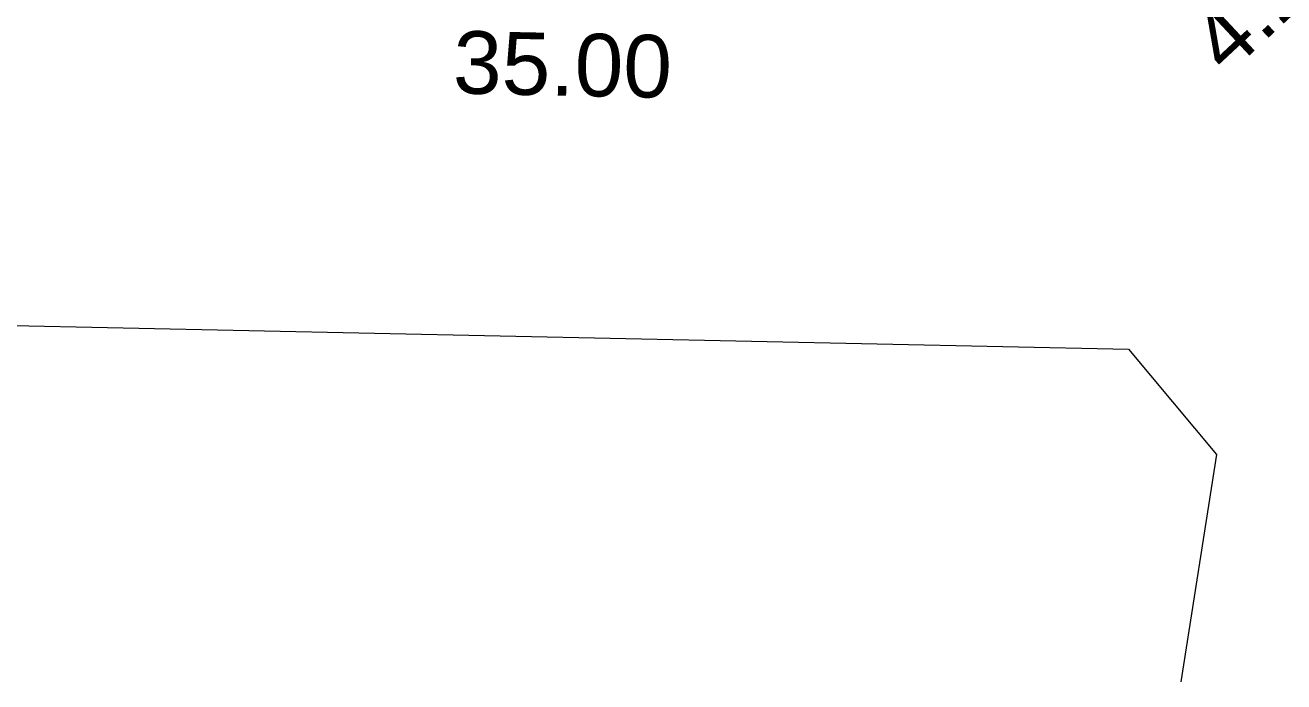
# Model space of a CAD drawing. Header units: centimetres. Extents: x 63871 to 181827, y -95930 to 42199.
# Drawn here: x 174663 to 178283, y 15157 to 17045 of the extents above; entities that cross this region are included whole.
import ezdxf

# ---------------------------------------------------------------- set-up
doc = ezdxf.new("R2010")
doc.units = ezdxf.units.CM
for name, color, linetype, lineweight in [('03_PARSEL_ALN_YENI', 40, 'Continuous', 0), ('OLUK', 222, 'Continuous', 15), ('ROL_CEPHE', 1, 'Continuous', 0)]:
    doc.layers.add(name, color=color, linetype=linetype, lineweight=lineweight)
doc.styles.get("Standard").update_dxf_attribs({"font": 'Arial.ttf'})

# ---------------------------------------------------------------- blocks, each defined once
blk = doc.blocks.new('VAZİYET PLANI')
at = {"layer": '03_PARSEL_ALN_YENI'}
for p, q in [((-4986.7, 1286.5), (-115.8, 1183.6)), ((-115.8, 1183.6), (137.2, 880.6)), ((137.2, 880.6), (35.3, 226.4))]:
    blk.add_line(p, q, dxfattribs=at)
at = {"layer": '03_PARSEL_ALN_YENI', "lineweight": 0}
for p, q in [((-4986.7, 1286.5), (-115.8, 1183.6)), ((-115.8, 1183.6), (137.2, 880.6)), ((137.2, 880.6), (35.3, 226.4))]:
    blk.add_line(p, q, dxfattribs=at)
at = {"layer": 'ROL_CEPHE', "lineweight": 0}
for s, rotation, p in [('4.29', 43.0189, (168.4, 1968.3)), ('35.00', 358.7887, (-2059.7, 1919.2))]:
    blk.add_text(s, height=180, rotation=rotation, dxfattribs=at).set_placement(p)

msp = doc.modelspace()

# ---------------------------------------------------------------- block references
at = {"layer": 'OLUK'}
msp.add_blockref('VAZİYET PLANI', (177951.9, 14930.1), dxfattribs=at)

doc.saveas('drawing.dxf')
